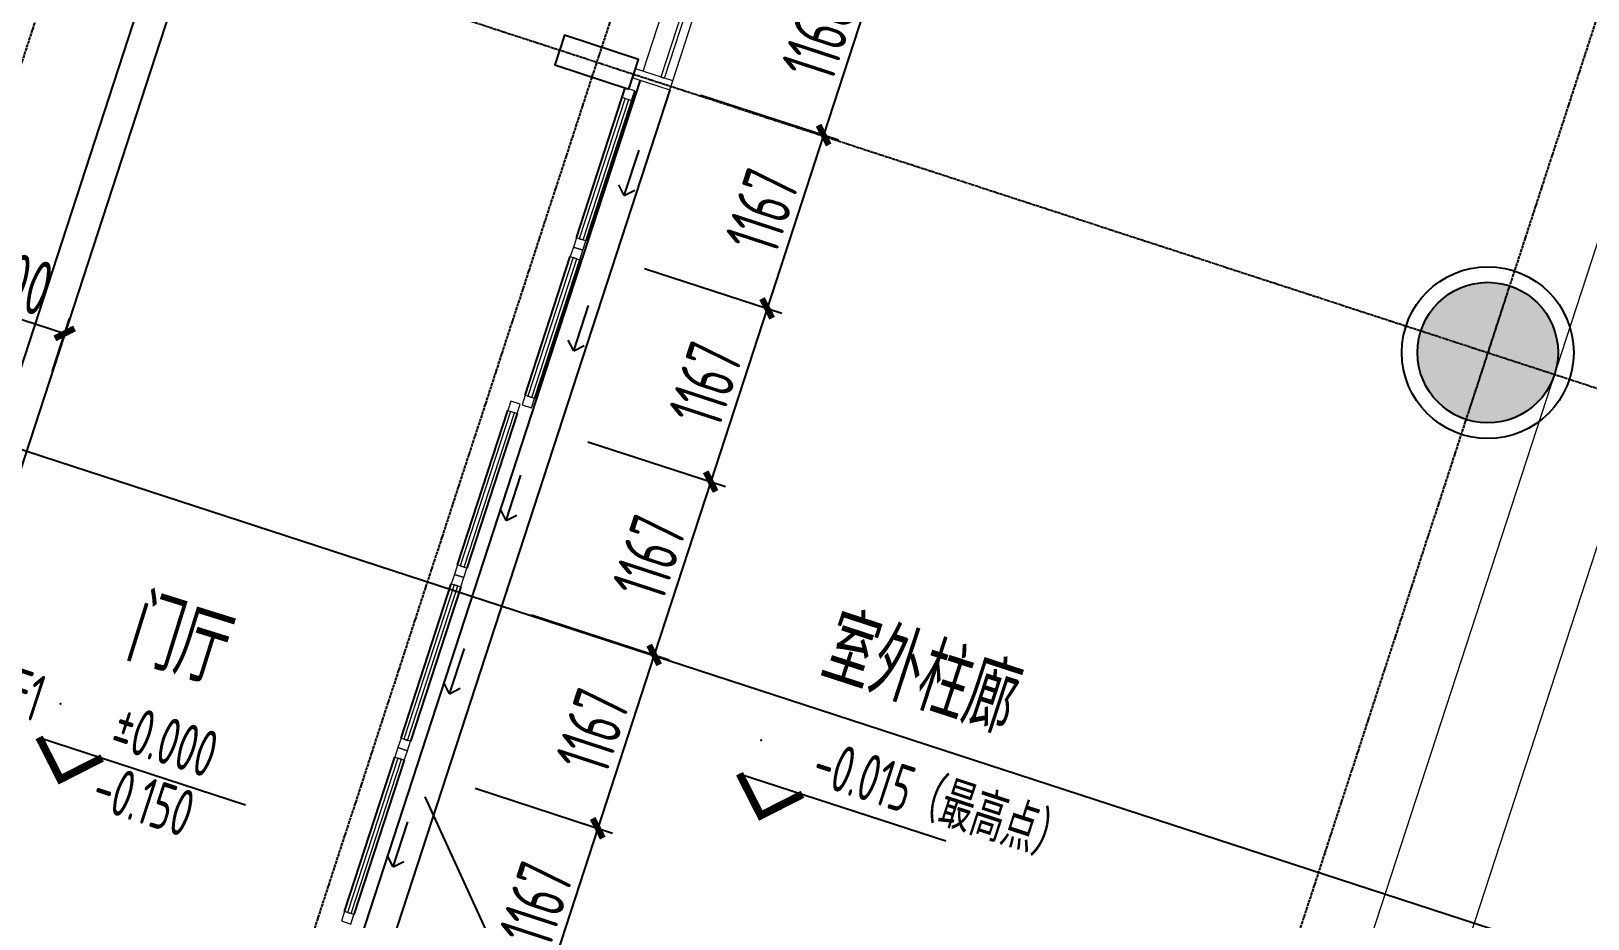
# Model space of a CAD drawing. Header units: millimetres. Extents: x 11639278 to 23698211, y -13072636 to -5537337.
# Drawn here: x 11863174 to 11873141, y -6343850 to -6338168 of the extents above; entities that cross this region are included whole.
import ezdxf
from ezdxf.enums import TextEntityAlignment as Align

# ---------------------------------------------------------------- set-up
doc = ezdxf.new("R2010")
doc.units = ezdxf.units.MM
doc.header["$LTSCALE"] = 10
doc.linetypes.add('A2-RG-AXIS$0$CENTER', pattern=[2, 1.25, -0.25, 0.25, -0.25])
doc.linetypes.add('A2-RG-AXIS$0$DOTE', pattern=[2.42, 2, -0.2, 0.02, -0.2])
for name, color, linetype in [('A2-RB-F1$0$A-DIMS-100', 1, 'Continuous'), ('A2-RG-AXIS$0$A-GRID', 1, 'A2-RG-AXIS$0$CENTER'), ('A2-RI-F1$0$A-COLS-PLAN-C', 7, 'Continuous'), ('A2-RI-F1$0$A-GLAZ', 140, 'Continuous'), ('A2-RI-F1$0$A-ROOF-EDGE', 2, 'Continuous'), ('A2-RI-F1$0$A-SYMB', 4, 'Continuous'), ('A2-RI-F1$0$A-SYMB-AREA', 4, 'Continuous'), ('A2-RI-F1$0$A-SYMB-NAME', 4, 'Continuous'), ('A2-RI-F1$0$A-WALL', 7, 'Continuous'), ('A2-RS-F1$0$A-HATH-GRAY', 8, 'Continuous'), ('A2-RS-F1$0$A-WALL-CONC', 6, 'Continuous')]:
    doc.layers.add(name, color=color, linetype=linetype)
for name, color, linetype, lineweight in [('A2-RI-F1$0$A-DETL', 5, 'Continuous', 5), ('A2-RI-F1$0$A-DETL-LLIN', 3, 'Continuous', 5), ('A2-RI-F1$0$A-GLAZ-CWMG', 3, 'Continuous', 5)]:
    doc.layers.add(name, color=color, linetype=linetype, lineweight=lineweight)
doc.styles.add('A2-RB-F1$0$XD2008', font='hzs.shx', dxfattribs={"width": 0.7, "bigfont": 'hztxt.shx'})
doc.styles.add('A2-RI-F1$0$ECADI', font='hzs.shx', dxfattribs={"width": 0.7, "bigfont": 'hztxt.shx'})
doc.styles.add('A2-RI-F1$0$XD2008', font='hzs.shx', dxfattribs={"width": 0.7, "bigfont": 'hztxt.shx'})
doc.dimstyles.new('A2-RB-F1$0$XD100$0', dxfattribs={"dimscale": 100, "dimtxt": 3.5, "dimasz": 1, "dimexe": 1, "dimexo": 2, "dimgap": 0.5, "dimtad": 1, "dimdec": 0, "dimdsep": 46, "dimtxsty": 'A2-RB-F1$0$XD2008', "dimblk1": 'A2-RB-F1$0$_ArchTick', "dimblk2": 'A2-RB-F1$0$_ArchTick', "dimsah": 1, "dimcen": 2.5, "dimclrt": 4, "dimaunit": 1, "dimadec": 0, "dimazin": 0, "dimtfac": 1, "dimtdec": 0, "dimtix": 1, "dimtmove": 1, "dimatfit": 3, "dimfxl": 0, "dimtolj": 1, "dimtzin": 0, "dimarcsym": 0})

# ---------------------------------------------------------------- blocks, each defined once
blk = doc.blocks.new('A2-RS-F1')
at = {"layer": 'A2-RS-F1$0$A-HATH-GRAY', "ltscale": 3}
h = blk.add_hatch(color=256, dxfattribs=at)
h.paths.add_polyline_path([(11844906.6, -6323395.9), (11843860.7, -6323055), (11843581.8, -6323910.6), (11844627.7, -6324251.5)], flags=17)
h.paths.add_polyline_path([(11860882.6, -6343275.4), (11862023.5, -6343647.3), (11861713.6, -6344598), (11860572.7, -6344226.1)])
h.paths.add_polyline_path([(11865221.2, -6329964.4), (11866362.1, -6330336.3), (11866052.2, -6331287.1), (11864911.3, -6330915.2)])
h.paths.add_polyline_path([(11863051.9, -6336620), (11864192.8, -6336991.9), (11863882.9, -6337942.6), (11862742, -6337570.7)])
edge = h.paths.add_edge_path()
edge.add_arc((11859128.8, -6350592.2), 550, 0, 360)
edge = h.paths.add_edge_path()
edge.add_arc((11856959.4, -6357247.7), 450, 0, 360)
edge = h.paths.add_edge_path()
edge.add_arc((11853166.7, -6357589.2), 450, 0, 360)
edge = h.paths.add_edge_path()
edge.add_arc((11867805.9, -6323970.6), 450, 0, 360)
h.paths.add_polyline_path([(11846030, -6316399.5), (11847075.8, -6316740.4), (11846796.9, -6317596.1), (11845751.1, -6317255.2)])
h.paths.add_polyline_path([(11843860.7, -6323054.9), (11844906.6, -6323395.8), (11844627.7, -6324251.5), (11843581.8, -6323910.6)])
h.paths.add_polyline_path([(11855493.2, -6327056.8), (11855968.6, -6327211.7), (11855813.7, -6327687.1), (11855338.3, -6327532.2)])
h.paths.add_polyline_path([(11855338.2, -6327532.2), (11855813.6, -6327687.2), (11855968.6, -6327211.8), (11855493.2, -6327056.8)])
h.paths.add_polyline_path([(11848985.4, -6347023), (11849460.8, -6347177.9), (11849305.8, -6347653.3), (11848830.5, -6347498.4)])
h.paths.add_polyline_path([(11848830.4, -6347498.4), (11849305.8, -6347653.4), (11849460.7, -6347178), (11848985.4, -6347023)])
h.paths.add_polyline_path([(11841691.5, -6329710.3), (11842737.3, -6330051.2), (11842458.4, -6330906.9), (11841412.5, -6330566)])
edge = h.paths.add_edge_path()
edge.add_arc((11835567, -6350274.8), 550, 0, 360)
h.paths.add_polyline_path([(11837074, -6343876.8), (11838119.8, -6344217.7), (11838398.7, -6343362), (11837352.9, -6343021.1)])
h.paths.add_polyline_path([(11839243.3, -6337221.4), (11840289.1, -6337562.3), (11840568, -6336706.6), (11839522.2, -6336365.7)])
h.paths.add_polyline_path([(11843581.8, -6323910.7), (11844627.7, -6324251.6), (11844906.6, -6323395.9), (11843860.7, -6323055)])
edge = h.paths.add_edge_path()
edge.add_arc((11839855.8, -6353250.4), 450, 0, 360)
edge = h.paths.add_edge_path()
edge.add_arc((11857822.8, -6320716.7), 450, 0, 360)
edge = h.paths.add_edge_path()
edge.add_arc((11856666.2, -6324264.9), 500, 0, 360)
h.paths.add_polyline_path([(11855338.3, -6327532.3), (11855813.7, -6327687.2), (11855968.6, -6327211.8), (11855493.2, -6327056.9)])
h.paths.add_polyline_path([(11848830.3, -6347498.4), (11849305.7, -6347653.3), (11849460.6, -6347177.9), (11848985.2, -6347023)])
edge = h.paths.add_edge_path()
edge.add_arc((11848133.1, -6350444.1), 500, 0, 360)
edge = h.paths.add_edge_path()
edge.add_arc((11846511.2, -6355419.9), 450, 0, 360)
edge = h.paths.add_edge_path()
edge.add_arc((11865992.2, -6360191.7), 450, 0, 360)
edge = h.paths.add_edge_path()
edge.add_arc((11868161.4, -6353536.3), 450, 0, 360)
edge = h.paths.add_edge_path()
edge.add_arc((11870330.7, -6346880.9), 450, 0, 360)
edge = h.paths.add_edge_path()
edge.add_arc((11872500, -6340225.5), 450, 0, 360)
edge = h.paths.add_edge_path()
edge.add_arc((11874669.3, -6333570.1), 450, 0, 360)
edge = h.paths.add_edge_path()
edge.add_arc((11876838.5, -6326914.7), 450, 0, 360)
at = {"layer": 'A2-RS-F1$0$A-WALL-CONC'}
blk.add_circle((11872500, -6340225.5), 450, dxfattribs=at)
blk = doc.blocks.new('A2-RI-F1$0$ECADI-TAG-HGHT（国标）')
at = {"color": 1}
blk.add_line((-2.121, 2.121), (11.768, 2.121), dxfattribs=at)
at = {"color": 1, "const_width": 0.5}
blk.add_lwpolyline([(-2.121, 2.121), (0, 0), (2.121, 2.121)], dxfattribs=at)
at = {"color": 1}
blk.add_point((-1.481, 4.6), dxfattribs=at)
at = {"style": 'A2-RI-F1$0$XD2008', "width": 0.7}
blk.add_attdef('FL', text='', height=3, dxfattribs=at).set_placement((-2.689, 2.967), align=Align.RIGHT)
for tag, p in [('F.F.L.', (2.284, 2.967)), ('T.O.S.', (2.284, -1.104))]:
    blk.add_attdef(tag, p, '', height=3, dxfattribs=at)
blk = doc.blocks.new('A2-RI-F1$0$5erhfh')
at = {"layer": 'A2-RI-F1$0$A-SYMB-AREA', "style": 'A2-RI-F1$0$ECADI', "width": 0.7}
blk.add_attdef('340M2', text='', height=2.5, dxfattribs=at).set_placement((0, 1.25), align=Align.MIDDLE_LEFT)
at = {"layer": 'A2-RI-F1$0$A-SYMB-NAME', "style": 'A2-RI-F1$0$ECADI', "width": 0.7}
blk.add_attdef('CHINESENAME', (-12.292, 3.087), '', height=4.5, dxfattribs=at)
blk = doc.blocks.new('A2-RI-F1$0$CW Operable Unit - Sliding Inner 2-5395969-Documents - Level 1')
at = {"layer": 'A2-RI-F1$0$A-GLAZ'}
for p, q in [((152.4, -42.6), (98.5, 11.2)), ((152.4, -42.6), (-152.4, -42.6)), ((152.4, -42.6), (98.5, -96.5)), ((-519.8, -186.5), (519.8, -186.5)), ((519.8, -250), (-519.8, -250))]:
    blk.add_line(p, q, dxfattribs=at)
at = {"layer": 'A2-RI-F1$0$A-GLAZ', "lineweight": 20}
for p, q in [((-519.8, -186.5), (-583.3, -186.5)), ((-583.3, -186.5), (-583.3, -250)), ((-519.8, -250), (-519.8, -186.5)), ((583.3, -186.5), (519.8, -186.5)), ((519.8, -186.5), (519.8, -250)), ((583.3, -250), (583.3, -186.5)), ((-583.3, -250), (-519.8, -250)), ((519.8, -250), (583.3, -250))]:
    blk.add_line(p, q, dxfattribs=at)
at = {"layer": 'A2-RI-F1$0$A-GLAZ', "lineweight": 13}
for p, q in [((519.8, -205.6), (-519.8, -205.6)), ((-519.8, -205.6), (-519.8, -230.9)), ((-519.8, -230.9), (519.8, -230.9)), ((519.8, -230.9), (519.8, -205.6))]:
    blk.add_line(p, q, dxfattribs=at)
blk = doc.blocks.new('A2-RI-F1$0$System Panel - Glazed-5395988-Documents - Level 1')
at = {"layer": 'A2-RI-F1$0$A-GLAZ', "lineweight": 13}
for p, q in [((552.8, 44.4), (-552.8, 44.4)), ((-552.8, 44.4), (-552.8, 19.1)), ((-552.8, 19.1), (552.8, 19.1)), ((552.8, 19.1), (552.8, 44.4))]:
    blk.add_line(p, q, dxfattribs=at)
blk = doc.blocks.new('A2-RI-F1$0$CW Operable Unit - Sliding - Inner 1-5395968-Documents - Level 1')
at = {"layer": 'A2-RI-F1$0$A-GLAZ'}
for p, q in [((152.4, 32.4), (-152.4, 32.4)), ((152.4, 32.4), (98.5, 86.2)), ((152.4, 32.4), (98.5, -21.5)), ((-413.7, -111.5), (519.8, -111.5)), ((519.8, -175), (-413.7, -175))]:
    blk.add_line(p, q, dxfattribs=at)
at = {"layer": 'A2-RI-F1$0$A-GLAZ', "lineweight": 20}
for p, q in [((-413.7, -111.5), (-477.2, -111.5)), ((-477.2, -111.5), (-477.2, -175)), ((-477.2, -175), (-413.7, -175)), ((-413.7, -175), (-413.7, -111.5)), ((583.3, -111.5), (519.8, -111.5)), ((519.8, -111.5), (519.8, -175)), ((519.8, -175), (583.3, -175)), ((583.3, -175), (583.3, -111.5))]:
    blk.add_line(p, q, dxfattribs=at)
at = {"layer": 'A2-RI-F1$0$A-GLAZ', "lineweight": 13}
for p, q in [((519.8, -130.5), (-413.7, -130.5)), ((-413.7, -130.5), (-413.7, -155.9)), ((-413.7, -155.9), (519.8, -155.9)), ((519.8, -155.9), (519.8, -130.5))]:
    blk.add_line(p, q, dxfattribs=at)
blk = doc.blocks.new('A2-RI-F1$0$Rectangular Mullion - 60mm x 200mm-5341992-Documents - Level 1')
at = {"layer": 'A2-RI-F1$0$A-GLAZ-CWMG', "lineweight": 20}
for p, q in [((-30, 150.1), (30, 150.1)), ((-30, -100), (-30, 150.1)), ((30, 150.1), (30, -100)), ((30, -100), (-30, -100))]:
    blk.add_line(p, q, dxfattribs=at)
blk = doc.blocks.new('A2-RI-F1')
blk.add_circle((11872500, -6340225.4), 550)
at = {"layer": 'A2-RI-F1$0$A-COLS-PLAN-C'}
blk.add_lwpolyline([(11867001.7, -6338538.4), (11867063.6, -6338348.3), (11866588.2, -6338193.3), (11866526.3, -6338383.5)], close=True, dxfattribs=at)
at = {"layer": 'A2-RI-F1$0$A-DETL'}
blk.add_line((11872625.2, -6339841.5), (11872377.4, -6340601.9), dxfattribs=at)
at = {"layer": 'A2-RI-F1$0$A-DETL-LLIN'}
for p, q in [((11864898.5, -6366934.6), (11879262.4, -6322866.6)), ((11864514, -6366178.2), (11878506, -6323251.1))]:
    blk.add_line(p, q, dxfattribs=at)
at = {"layer": 'A2-RI-F1$0$A-GLAZ'}
for p, q in [((11866665.2, -6339490.3), (11866978, -6338530.7)), ((11867038.4, -6338550.4), (11866725.6, -6339509.9)), ((11866971.6, -6339219.4), (11867066.1, -6338929.6)), ((11866971.6, -6339219.4), (11866937.1, -6339151.5)), ((11866971.6, -6339219.4), (11867039.5, -6339184.9))]:
    blk.add_line(p, q, dxfattribs=at)
at = {"layer": 'A2-RI-F1$0$A-GLAZ', "lineweight": 13}
for p, q in [((11866976.4, -6338597), (11866683.3, -6339496.2)), ((11866707.5, -6339504), (11867000.6, -6338604.9)), ((11866683.3, -6339496.2), (11866707.5, -6339504))]:
    blk.add_line(p, q, dxfattribs=at)
at = {"layer": 'A2-RI-F1$0$A-GLAZ', "lineweight": 20}
for p, q in [((11866958.3, -6338591.1), (11867018.7, -6338610.8)), ((11867038.4, -6338550.4), (11866978, -6338530.7)), ((11866665.2, -6339490.3), (11866645.6, -6339550.6)), ((11866725.6, -6339509.9), (11866665.2, -6339490.3)), ((11866645.6, -6339550.6), (11866705.9, -6339570.3)), ((11866705.9, -6339570.3), (11866725.6, -6339509.9))]:
    blk.add_line(p, q, dxfattribs=at)
at = {"layer": 'A2-RI-F1$0$A-GLAZ-CWMG'}
for p, q in [((11867091.5, -6338424.5), (11867434.1, -6337373.3)), ((11867281.7, -6338486.4), (11867624.3, -6337435.3))]:
    blk.add_line(p, q, dxfattribs=at)
at = {"layer": 'A2-RI-F1$0$A-ROOF-EDGE'}
for p, q in [((11867072.9, -6338481.6), (11864199.1, -6347298.4)), ((11867263.1, -6338543.5), (11864389.2, -6347360.4))]:
    blk.add_line(p, q, dxfattribs=at)
at = {"layer": 'A2-RI-F1$0$A-SYMB'}
blk.add_lwpolyline([(11868648, -6345730.7), (11866612.7, -6345069.4), (11865697.5, -6343069.5)], dxfattribs=at)
at = {"layer": 'A2-RI-F1$0$A-WALL'}
for p, q in [((11864533.7, -6335946), (11861140.3, -6346357.1)), ((11864413.9, -6336958.8), (11861330.4, -6346419.1))]:
    blk.add_line(p, q, dxfattribs=at)
at = {"layer": 'Defpoints', "color": 3, "linetype": 'Continuous'}
blk.add_line((11881898.7, -6346970), (11828646, -6329612.7), dxfattribs=at)
blk.add_blockref('A2-RS-F1', (0, 0))
ref = blk.add_blockref('A2-RI-F1$0$5erhfh', (11864842, -6342847.6), dxfattribs=dict(xscale=99.99999999986335, yscale=99.99999999986335, zscale=99.99999999986335, rotation=342.6999999999227))
ref.add_attrib('CHINESENAME', '门厅', (11863760.2, -6342187.3), dxfattribs={"layer": 'A2-RI-F1$0$A-SYMB-NAME', "height": 450, "rotation": 342.7, "style": 'A2-RI-F1$0$ECADI', "width": 0.7})
ref = blk.add_blockref('A2-RI-F1$0$5erhfh', (11869280.5, -6342973.5), dxfattribs=dict(xscale=100.0000000002661, yscale=100.0000000002661, zscale=100.0000000002661, rotation=341.9467459264774))
ref.add_attrib('CHINESENAME', '室外柱廊', (11868207.5, -6342299), dxfattribs={"layer": 'A2-RI-F1$0$A-SYMB-NAME', "height": 450, "rotation": 341.94675, "style": 'A2-RI-F1$0$ECADI', "width": 0.7})
at = {"layer": 'A2-RI-F1$0$A-GLAZ', "rotation": 251.9467478914332}
for name, p in [('A2-RI-F1$0$System Panel - Glazed-5395988-Documents - Level 1', (11867357.9, -6337929.9)), ('A2-RI-F1$0$CW Operable Unit - Sliding - Inner 1-5395968-Documents - Level 1', (11866664, -6340058.6)), ('A2-RI-F1$0$CW Operable Unit - Sliding Inner 2-5395969-Documents - Level 1', (11866302.5, -6341167.9)), ('A2-RI-F1$0$CW Operable Unit - Sliding Inner 2-5395969-Documents - Level 1', (11865940.9, -6342277.1)), ('A2-RI-F1$0$CW Operable Unit - Sliding Inner 2-5395969-Documents - Level 1', (11865579.4, -6343386.3))]:
    blk.add_blockref(name, p, dxfattribs=at)
at = {"layer": 'A2-RI-F1$0$A-GLAZ-CWMG', "extrusion": (0, 0, -1), "rotation": 288.0532521085668}
blk.add_blockref('A2-RI-F1$0$Rectangular Mullion - 60mm x 200mm-5341992-Documents - Level 1', (-11867177.3, -6338484), dxfattribs=at)
at = {"layer": 'A2-RI-F1$0$A-SYMB', "xscale": 99.999999999679, "yscale": 99.999999999679, "zscale": 99.999999999679, "rotation": 341.9467459266484}
for p, values in [((11863361.3, -6342956.4), {'F.F.L.': '%%p0.000', 'T.O.S.': '-0.150', 'FL': 'F1'}), ((11867845.3, -6343188.5), {'F.F.L.': '-0.015（最高点）'})]:
    blk.add_blockref('A2-RI-F1$0$ECADI-TAG-HGHT（国标）', p, dxfattribs=at).add_auto_attribs(values)
blk = doc.blocks.new('A2-RG-AXIS')
at = {"layer": 'A2-RG-AXIS$0$A-GRID', "linetype": 'A2-RG-AXIS$0$DOTE'}
for p, q in [((11869345.5, -6319247.1), (11856184.8, -6359624.4)), ((11872673.2, -6320331.8), (11859512.5, -6360709)), ((11878378.1, -6322191.3), (11865217.4, -6362568.5)), ((11838798, -6329240.5), (11876758.7, -6341613.5))]:
    blk.add_line(p, q, dxfattribs=at)
blk = doc.blocks.new('A2-RB-F1$0$_ArchTick')
at = {"color": 0, "linetype": 'ByBlock', "const_width": 0.4}
blk.add_lwpolyline([(-0.5, -0.5), (0.5, 0.5)], dxfattribs=at)
blk = doc.blocks.new('*D1527')
at = {"layer": 'A2-RB-F1$0$A-DIMS-100', "color": 0, "lineweight": -2, "transparency": 16777216}
for p, q in [((11862550.6, -6340094.1), (11862659.6, -6339759.6)), ((11862628.6, -6339854.7), (11863389.2, -6340102.6)), ((11863311.2, -6340342), (11863420.2, -6340007.5))]:
    blk.add_line(p, q, dxfattribs=at)
at = {"layer": 'Defpoints', "color": 0, "transparency": 16777216}
for p in [(11863389.2, -6340102.6), (11862488.6, -6340284.2), (11863249.2, -6340532.2)]:
    blk.add_point(p, dxfattribs=at)
at = {"layer": 'A2-RB-F1$0$A-DIMS-100', "color": 0, "lineweight": -2, "transparency": 16777216, "xscale": 100, "yscale": 100, "zscale": 100}
for p, rotation in [((11862628.6, -6339854.7), 161.947040493153), ((11863389.2, -6340102.6), 341.947040493153)]:
    blk.add_blockref('A2-RB-F1$0$_ArchTick', p, dxfattribs=dict(at, rotation=rotation))
at = {"layer": 'A2-RB-F1$0$A-DIMS-100', "color": 4, "transparency": 16777216, "insert": (11863078.6, -6339764.7), "char_height": 350, "attachment_point": 5, "rotation": 341.94704, "style": 'A2-RB-F1$0$XD2008'}
blk.add_mtext('\\A1;800', dxfattribs=at)
blk = doc.blocks.new('*D1177')
at = {"layer": 'A2-RB-F1$0$A-DIMS-100', "color": 0, "lineweight": -2, "transparency": 16777216}
for p, q in [((11867823.6, -6337468.8), (11868704.1, -6337755.7)), ((11868609, -6337724.7), (11868247.8, -6338833)), ((11867462.4, -6338577), (11868342.8, -6338864))]:
    blk.add_line(p, q, dxfattribs=at)
at = {"layer": 'Defpoints', "color": 0, "transparency": 16777216}
for p in [(11867633.5, -6337406.8), (11867272.2, -6338515), (11868247.8, -6338833)]:
    blk.add_point(p, dxfattribs=at)
at = {"layer": 'A2-RB-F1$0$A-DIMS-100', "color": 0, "lineweight": -2, "transparency": 16777216, "xscale": 100, "yscale": 100, "zscale": 100}
for p, rotation in [((11868609, -6337724.7), 71.947040493393), ((11868247.8, -6338833), 251.947040493393)]:
    blk.add_blockref('A2-RB-F1$0$_ArchTick', p, dxfattribs=dict(at, rotation=rotation))
at = {"layer": 'A2-RB-F1$0$A-DIMS-100', "color": 4, "transparency": 16777216, "insert": (11868214.5, -6338209.1), "char_height": 350, "attachment_point": 5, "rotation": 71.94704, "style": 'A2-RB-F1$0$XD2008'}
blk.add_mtext('\\A1;1166', dxfattribs=at)
blk = doc.blocks.new('*D1178')
at = {"layer": 'A2-RB-F1$0$A-DIMS-100', "color": 0, "lineweight": -2, "transparency": 16777216}
for p, q in [((11867462.4, -6338577), (11868342.8, -6338864)), ((11868247.8, -6338833), (11867886.2, -6339942.2)), ((11867100.8, -6339686.3), (11867981.3, -6339973.2))]:
    blk.add_line(p, q, dxfattribs=at)
at = {"layer": 'Defpoints', "color": 0, "transparency": 16777216}
for p in [(11867272.2, -6338515), (11866910.7, -6339624.3), (11867886.2, -6339942.2)]:
    blk.add_point(p, dxfattribs=at)
at = {"layer": 'A2-RB-F1$0$A-DIMS-100', "color": 0, "lineweight": -2, "transparency": 16777216, "xscale": 100, "yscale": 100, "zscale": 100}
for p, rotation in [((11868247.8, -6338833), 71.94704049329795), ((11867886.2, -6339942.2), 251.9470404932979)]:
    blk.add_blockref('A2-RB-F1$0$_ArchTick', p, dxfattribs=dict(at, rotation=rotation))
at = {"layer": 'A2-RB-F1$0$A-DIMS-100', "color": 4, "transparency": 16777216, "insert": (11867853.1, -6339317.9), "char_height": 350, "attachment_point": 5, "rotation": 71.94704, "style": 'A2-RB-F1$0$XD2008'}
blk.add_mtext('\\A1;1167', dxfattribs=at)
blk = doc.blocks.new('*D1179')
at = {"layer": 'A2-RB-F1$0$A-DIMS-100', "color": 0, "lineweight": -2, "transparency": 16777216}
for p, q in [((11867100.8, -6339686.3), (11867981.3, -6339973.2)), ((11867886.2, -6339942.2), (11867524.7, -6341051.5)), ((11866739.3, -6340795.5), (11867619.7, -6341082.5))]:
    blk.add_line(p, q, dxfattribs=at)
at = {"layer": 'Defpoints', "color": 0, "transparency": 16777216}
for p in [(11866910.7, -6339624.3), (11866549.1, -6340733.5), (11867524.7, -6341051.5)]:
    blk.add_point(p, dxfattribs=at)
at = {"layer": 'A2-RB-F1$0$A-DIMS-100', "color": 0, "lineweight": -2, "transparency": 16777216, "xscale": 100, "yscale": 100, "zscale": 100}
for p, rotation in [((11867886.2, -6339942.2), 71.94704049337078), ((11867524.7, -6341051.5), 251.9470404933707)]:
    blk.add_blockref('A2-RB-F1$0$_ArchTick', p, dxfattribs=dict(at, rotation=rotation))
at = {"layer": 'A2-RB-F1$0$A-DIMS-100', "color": 4, "transparency": 16777216, "insert": (11867491.5, -6340427.1), "char_height": 350, "attachment_point": 5, "rotation": 71.94704, "style": 'A2-RB-F1$0$XD2008'}
blk.add_mtext('\\A1;1167', dxfattribs=at)
blk = doc.blocks.new('*D1180')
at = {"layer": 'A2-RB-F1$0$A-DIMS-100', "color": 0, "lineweight": -2, "transparency": 16777216}
for p, q in [((11866739.3, -6340795.5), (11867619.7, -6341082.5)), ((11867524.7, -6341051.5), (11867163.1, -6342160.7)), ((11866377.7, -6341904.7), (11867258.2, -6342191.7))]:
    blk.add_line(p, q, dxfattribs=at)
at = {"layer": 'Defpoints', "color": 0, "transparency": 16777216}
for p in [(11866549.1, -6340733.5), (11866187.6, -6341842.8), (11867163.1, -6342160.7)]:
    blk.add_point(p, dxfattribs=at)
at = {"layer": 'A2-RB-F1$0$A-DIMS-100', "color": 0, "lineweight": -2, "transparency": 16777216, "xscale": 100, "yscale": 100, "zscale": 100}
for p, rotation in [((11867524.7, -6341051.5), 71.94704049338493), ((11867163.1, -6342160.7), 251.9470404933849)]:
    blk.add_blockref('A2-RB-F1$0$_ArchTick', p, dxfattribs=dict(at, rotation=rotation))
at = {"layer": 'A2-RB-F1$0$A-DIMS-100', "color": 4, "transparency": 16777216, "insert": (11867130, -6341536.4), "char_height": 350, "attachment_point": 5, "rotation": 71.94704, "style": 'A2-RB-F1$0$XD2008'}
blk.add_mtext('\\A1;1167', dxfattribs=at)
blk = doc.blocks.new('*D893')
at = {"layer": 'A2-RB-F1$0$A-DIMS-100', "color": 0, "lineweight": -2, "transparency": 16777216}
for p, q in [((11866377.7, -6341904.7), (11867258.2, -6342191.7)), ((11867163.1, -6342160.7), (11866801.6, -6343270)), ((11866016.2, -6343014), (11866896.6, -6343301))]:
    blk.add_line(p, q, dxfattribs=at)
at = {"layer": 'Defpoints', "color": 0, "transparency": 16777216}
for p in [(11866187.6, -6341842.8), (11865826, -6342952), (11866801.6, -6343270)]:
    blk.add_point(p, dxfattribs=at)
at = {"layer": 'A2-RB-F1$0$A-DIMS-100', "color": 0, "lineweight": -2, "transparency": 16777216, "xscale": 100, "yscale": 100, "zscale": 100}
for p, rotation in [((11867163.1, -6342160.7), 71.94704049328381), ((11866801.6, -6343270), 251.9470404932838)]:
    blk.add_blockref('A2-RB-F1$0$_ArchTick', p, dxfattribs=dict(at, rotation=rotation))
at = {"layer": 'A2-RB-F1$0$A-DIMS-100', "color": 4, "transparency": 16777216, "insert": (11866768.4, -6342645.6), "char_height": 350, "attachment_point": 5, "rotation": 71.94704, "style": 'A2-RB-F1$0$XD2008'}
blk.add_mtext('\\A1;1167', dxfattribs=at)
blk = doc.blocks.new('*D894')
at = {"layer": 'A2-RB-F1$0$A-DIMS-100', "color": 0, "lineweight": -2, "transparency": 16777216}
for p, q in [((11866016.2, -6343014), (11866896.6, -6343301)), ((11866801.6, -6343270), (11866440, -6344379.2)), ((11865654.6, -6344123.2), (11866535.1, -6344410.2))]:
    blk.add_line(p, q, dxfattribs=at)
at = {"layer": 'Defpoints', "color": 0, "transparency": 16777216}
for p in [(11865826, -6342952), (11865464.5, -6344061.2), (11866440, -6344379.2)]:
    blk.add_point(p, dxfattribs=at)
at = {"layer": 'A2-RB-F1$0$A-DIMS-100', "color": 0, "lineweight": -2, "transparency": 16777216, "xscale": 100, "yscale": 100, "zscale": 100}
for p, rotation in [((11866801.6, -6343270), 71.94704049338493), ((11866440, -6344379.2), 251.9470404933849)]:
    blk.add_blockref('A2-RB-F1$0$_ArchTick', p, dxfattribs=dict(at, rotation=rotation))
at = {"layer": 'A2-RB-F1$0$A-DIMS-100', "color": 4, "transparency": 16777216, "insert": (11866406.9, -6343754.9), "char_height": 350, "attachment_point": 5, "rotation": 71.94704, "style": 'A2-RB-F1$0$XD2008'}
blk.add_mtext('\\A1;1167', dxfattribs=at)
blk = doc.blocks.new('A2-RB-F1')
at = {"layer": 'A2-RB-F1$0$A-DIMS-100'}
for p1, p2, distance, picture, middle in [((11867633.5, -6337406.8), (11867272.2, -6338515), 1026, '*D1177', (11868214.5, -6338209.1)), ((11867272.2, -6338515), (11866910.7, -6339624.3), 1026, '*D1178', (11867853.1, -6339317.9)), ((11862488.6, -6340284.2), (11863249.2, -6340532.2), 451.8, '*D1527', (11863078.6, -6339764.7)), ((11866910.7, -6339624.3), (11866549.1, -6340733.5), 1026, '*D1179', (11867491.5, -6340427.1)), ((11866549.1, -6340733.5), (11866187.6, -6341842.8), 1026, '*D1180', (11867130, -6341536.4)), ((11866187.6, -6341842.8), (11865826, -6342952), 1026, '*D893', (11866768.4, -6342645.6)), ((11865826, -6342952), (11865464.5, -6344061.2), 1026, '*D894', (11866406.9, -6343754.9))]:
    dim = blk.add_aligned_dim(p1=p1, p2=p2, distance=distance, dimstyle='A2-RB-F1$0$XD100$0', dxfattribs=at)
    dim.commit()
    dim.dimension.update_dxf_attribs({"geometry": picture, "text_midpoint": middle})

msp = doc.modelspace()

# ---------------------------------------------------------------- block references
for name in ['A2-RI-F1', 'A2-RB-F1', 'A2-RG-AXIS']:
    msp.add_blockref(name, (0, 0))

doc.saveas('drawing.dxf')
